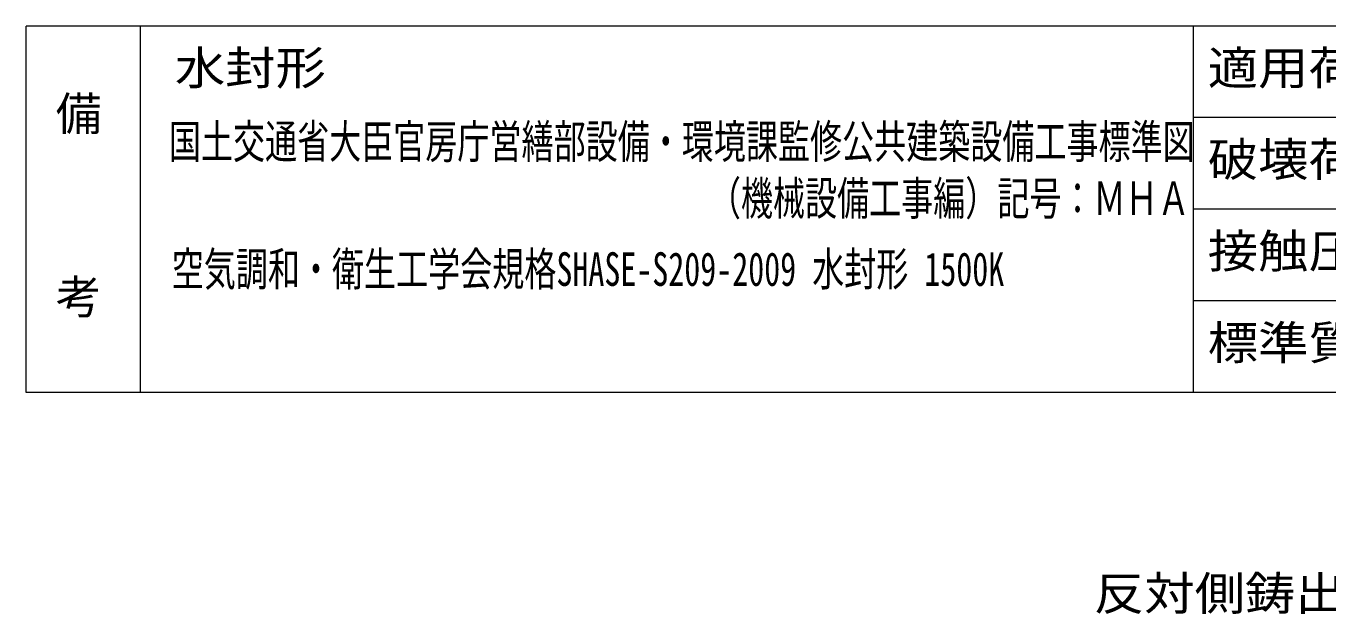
# Model space of a CAD drawing. Units: millimetres on the paper, enlarged 6 times. Extents: x -589 to 461, y -801 to 845.
# Drawn here: x -589 to 94, y 537 to 845 of the extents above; entities that cross this region are included whole.
import ezdxf
from ezdxf.enums import TextEntityAlignment as Align

# ---------------------------------------------------------------- set-up
doc = ezdxf.new("R2010")
doc.units = ezdxf.units.MM
doc.header["$LTSCALE"] = 6
doc.layers.add('1-5_1-5ﾚｲﾔ', color=7, linetype='Continuous', lineweight=18)
doc.layers.add('F-0_F-0ﾚｲﾔ', color=7, linetype='Continuous', lineweight=18)
doc.layers.add('F-4_F-4ﾚｲﾔ', color=2, linetype='Continuous')
doc.styles.add('ＭＳ ゴシック', font='')
doc.styles.get('ＭＳ ゴシック').set_extended_font_data('MS Gothic')

msp = doc.modelspace()

# ---------------------------------------------------------------- linework, layer by layer
at = {"layer": 'F-0_F-0ﾚｲﾔ'}
for p, q in [((461.027, 844.622), (-588.973, 844.622)), ((-588.973, 652.622), (-588.973, 844.622)), ((-528.973, 652.622), (-528.973, 844.622)), ((23.027, 652.622), (23.027, 844.622)), ((461.027, 796.622), (23.027, 796.622)), ((461.027, 748.622), (23.027, 748.622)), ((461.027, 700.622), (23.027, 700.622)), ((461.027, 652.622), (-588.973, 652.622))]:
    msp.add_line(p, q, dxfattribs=at)

# ---------------------------------------------------------------- texts
at = {"layer": '1-5_1-5ﾚｲﾔ', "color": 2, "style": 'ＭＳ ゴシック', "width": 1.1}
msp.add_text('反対側鋳出はＫＡＮＥＳＯ', height=17.6, dxfattribs=at).set_placement((-29.169, 533.271), align=Align.BOTTOM_LEFT)
at = {"layer": 'F-4_F-4ﾚｲﾔ', "style": 'ＭＳ ゴシック', "width": 1.1}
for s, p in [('水封形', (-510.973, 808.622)), ('適用荷重', (30.527, 808.622)), ('破壊荷重', (30.527, 760.622)), ('接触圧子', (30.527, 712.622)), ('標準質量', (30.527, 664.622))]:
    msp.add_text(s, height=17.6, dxfattribs=at).set_placement(p, align=Align.BOTTOM_LEFT)
at = {"layer": 'F-4_F-4ﾚｲﾔ', "style": 'ＭＳ ゴシック'}
for s, p in [('備', (-573.419, 784.622)), ('考', (-573.419, 688.622))]:
    msp.add_text(s, height=17.6, dxfattribs=at).set_placement(p, align=Align.BOTTOM_LEFT)
at = {"layer": 'F-4_F-4ﾚｲﾔ', "color": 3, "style": 'ＭＳ ゴシック', "width": 0.7}
for s, p in [('国土交通省大臣官房庁営繕部設備・環境課監修公共建築設備工事標準図', (-514.07, 770.034)), ('（機械設備工事編）記号：ＭＨＡ', (-230.999, 740.279)), ('空気調和・衛生工学会規格SHASE-S209-2009 水封形 1500K', (-512.594, 703.209))]:
    msp.add_text(s, height=17.6, dxfattribs=at).set_placement(p, align=Align.BOTTOM_LEFT)

doc.saveas('drawing.dxf')
